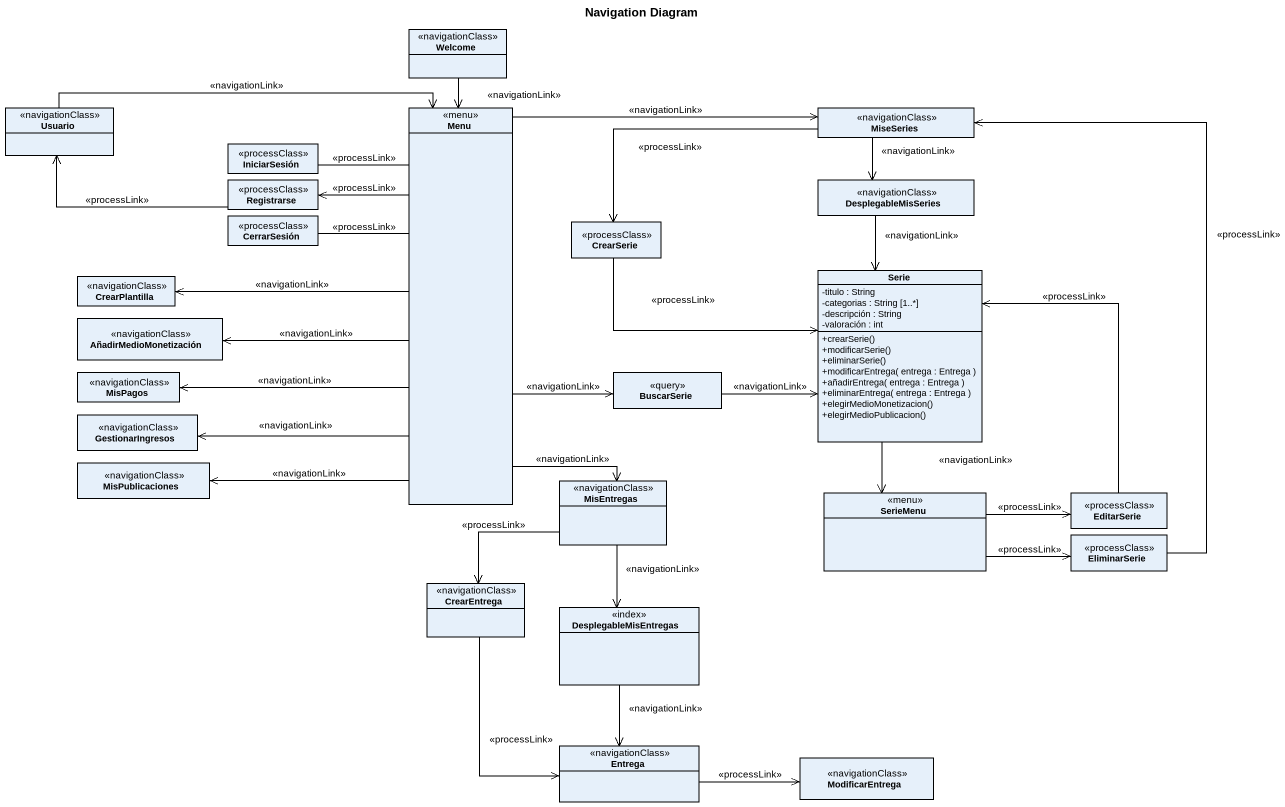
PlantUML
@startuml
title Navigation Diagram
hide circle
hide empty members
skinparam classAttributeIconSize 0
class Welcome <<navigationClass>>
class Usuario <<navigationClass>>
class Menu <<menu>>
class MiseSeries <<navigationClass>>
class IniciarSesión <<processClass>>
class Registrarse <<processClass>>
class CerrarSesión <<processClass>>
class DesplegableMisSeries <<navigationClass>>
class CrearSerie <<processClass>>
class CrearPlantilla <<navigationClass>>
class Serie {
  -titulo : String
  -categorias : String [1..*]
  -descripción : String
  -valoración : int
  +crearSerie()
  +modificarSerie()
  +eliminarSerie()
  +modificarEntrega( entrega : Entrega )
  +añadirEntrega( entrega : Entrega )
  +eliminarEntrega( entrega : Entrega )
  +elegirMedioMonetizacion()
  +elegirMedioPublicacion()
}
class AñadirMedioMonetización <<navigationClass>>
class MisPagos <<navigationClass>>
class BuscarSerie <<query>>
class GestionarIngresos <<navigationClass>>
class MisPublicaciones <<navigationClass>>
class MisEntregas <<navigationClass>>
class SerieMenu <<menu>>
class EditarSerie <<processClass>>
class EliminarSerie <<processClass>>
class CrearEntrega <<navigationClass>>
class DesplegableMisEntregas <<index>>
class Entrega <<navigationClass>>
class ModificarEntrega <<navigationClass>>
Welcome --> Menu : <<navigationLink>>
Usuario -right-> Menu : <<navigationLink>>
Menu -right-> MiseSeries : <<navigationLink>>
Menu -up- IniciarSesión : <<processLink>>
Menu -left-> Registrarse : <<processLink>>
Menu -left- CerrarSesión : <<processLink>>
Menu -left-> CrearPlantilla : <<navigationLink>>
Menu -left-> AñadirMedioMonetización : <<navigationLink>>
Menu -left-> MisPagos : <<navigationLink>>
Menu -right-> BuscarSerie : <<navigationLink>>
Menu -left-> GestionarIngresos : <<navigationLink>>
Menu -left-> MisPublicaciones : <<navigationLink>>
Menu --> MisEntregas : <<navigationLink>>
MiseSeries --> DesplegableMisSeries : <<navigationLink>>
MiseSeries -left-> CrearSerie : <<processLink>>
Registrarse -left-> Usuario : <<processLink>>
DesplegableMisSeries --> Serie : <<navigationLink>>
CrearSerie -right-> Serie : <<processLink>>
Serie --> SerieMenu : <<navigationLink>>
BuscarSerie -right-> Serie : <<navigationLink>>
MisEntregas --> CrearEntrega : <<processLink>>
MisEntregas --> DesplegableMisEntregas : <<navigationLink>>
SerieMenu -right-> EditarSerie : <<processLink>>
SerieMenu -right-> EliminarSerie : <<processLink>>
EditarSerie -up-> Serie : <<processLink>>
EliminarSerie -up-> MiseSeries : <<processLink>>
CrearEntrega --> Entrega : <<processLink>>
DesplegableMisEntregas --> Entrega : <<navigationLink>>
Entrega -right-> ModificarEntrega : <<processLink>>
@enduml
